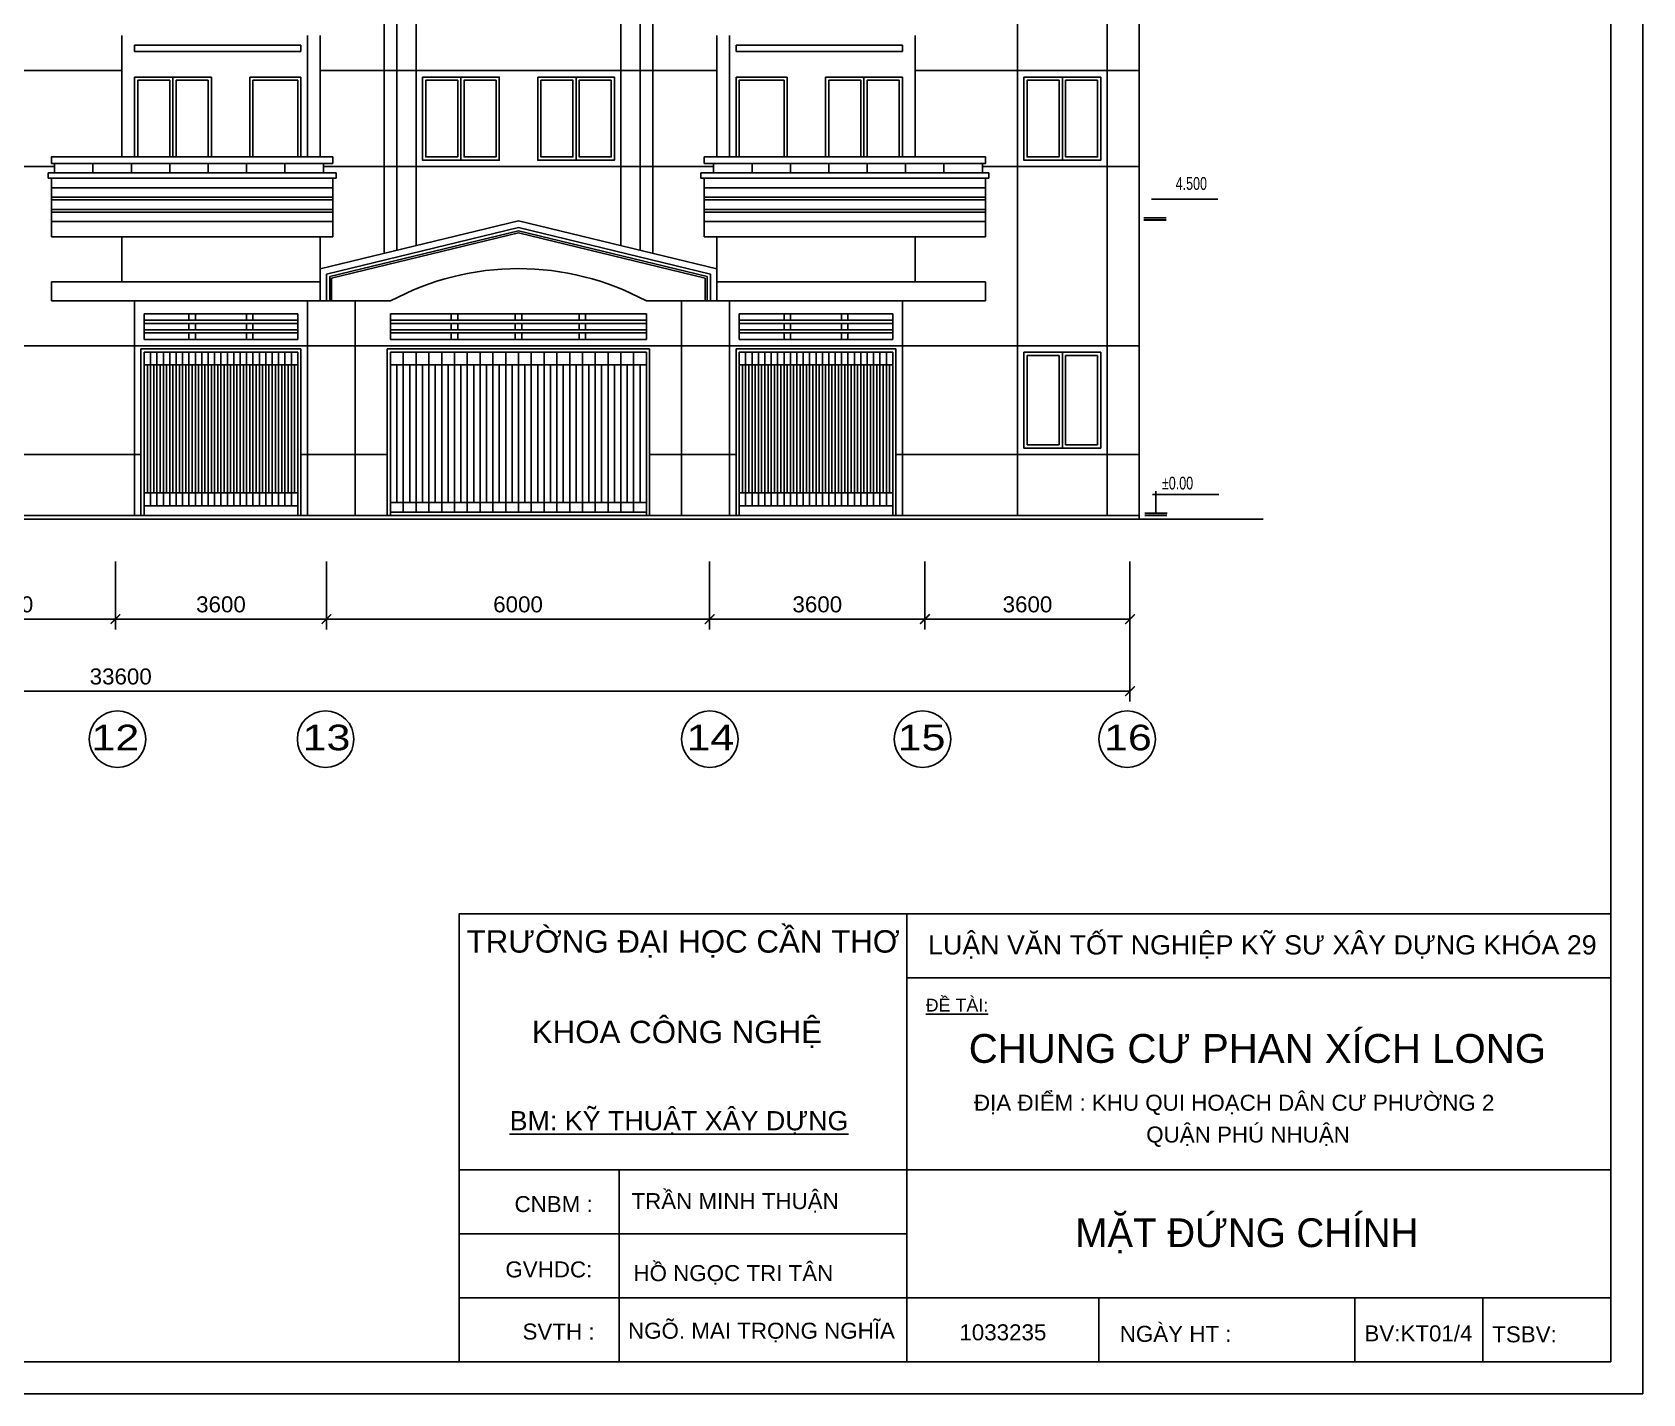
# Model space of a CAD drawing. Header units: millimetres. Extents: x 67970 to 141970, y -58804 to -6404.
# Drawn here: x 116798 to 141970, y -58804 to -37526 of the extents above; entities that cross this region are included whole.
import ezdxf
from ezdxf.enums import TextEntityAlignment as Align

# ---------------------------------------------------------------- set-up
doc = ezdxf.new("R2010")
doc.units = ezdxf.units.MM
doc.header["$LTSCALE"] = 200
doc.header["$MEASUREMENT"] = 0
doc.header["$PDMODE"] = 3
doc.layers.get('0').update_dxf_attribs({"linetype": 'CONTINUOUS'})
doc.layers.get('DEFPOINTS').update_dxf_attribs({"linetype": 'CONTINUOUS'})
for name, color, linetype in [('111', 7, 'CONTINUOUS'), ('BAO', 3, 'CONTINUOUS'), ('DIM', 4, 'CONTINUOUS'), ('DIM1', 6, 'CONTINUOUS'), ('MDUNG', 3, 'CONTINUOUS'), ('TEXT', 7, 'CONTINUOUS')]:
    doc.layers.add(name, color=color, linetype=linetype)
doc.styles.add('DIM', font='VHELVEN.TTF')
doc.styles.add('VNI-HELVE', font='VHELVEN.TTF')
doc.styles.add('VNI-TIMES', font='VTIMESN.TTF')
doc.styles.add('VNS', font='VHELVEN.TTF')
doc.dimstyles.new('DIM100', dxfattribs={"dimtxt": 250, "dimasz": 150, "dimexe": 160, "dimexo": 0, "dimgap": 100, "dimtad": 1, "dimdec": 0, "dimzin": 0, "dimdsep": 46, "dimtxsty": 'VNI-HELVE', "dimblk": 'ARCHTICK', "dimblk1": 'ARCHTICK', "dimblk2": 'ARCHTICK', "dimsah": 1, "dimcen": 0, "dimclrd": 6, "dimclre": 6, "dimclrt": 6, "dimadec": 0, "dimazin": 0, "dimtfac": 0.5, "dimtdec": 0, "dimtix": 1, "dimtofl": 0, "dimtmove": 0, "dimatfit": 3, "dimldrblk": 'ARCHTICK', "dimfxl": 0, "dimtolj": 2, "dimtzin": 0, "dimarcsym": 0})

# ---------------------------------------------------------------- blocks, each defined once
blk = doc.blocks.new('_ArchTick')
at = {"layer": '111', "color": 0, "const_width": 0.15}
blk.add_lwpolyline([(-0.5, -0.5), (0.5, 0.5)], dxfattribs=at)
blk = doc.blocks.new('*D27')
at = {"color": 6, "linetype": 'ByBlock'}
for p, q in [((108261, -42702), (108261, -43762)), ((111605, -42702), (111605, -43762)), ((108261, -43602), (111605, -43602))]:
    blk.add_line(p, q, dxfattribs=at)
at = {"layer": 'DEFPOINTS', "color": 0, "linetype": 'ByBlock'}
for p in [(108261, -42702), (111605, -42702), (111605, -43602)]:
    blk.add_point(p, dxfattribs=at)
at = {"color": 6, "linetype": 'ByBlock', "xscale": 150, "yscale": 150, "zscale": 150, "rotation": 180}
blk.add_blockref('_ArchTick', (108261, -43602), dxfattribs=at)
at = {"color": 6, "linetype": 'ByBlock', "xscale": 150, "yscale": 150, "zscale": 150}
blk.add_blockref('_ArchTick', (111605, -43602), dxfattribs=at)
at = {"color": 6, "linetype": 'ByBlock', "insert": (109933, -43373), "char_height": 250, "attachment_point": 5, "style": 'VNI-HELVE'}
blk.add_mtext('\\A2;3600', dxfattribs=at)
blk = doc.blocks.new('*D28')
at = {"color": 6, "linetype": 'ByBlock'}
for p, q in [((111605, -42702), (111605, -43762)), ((114904, -42702), (114904, -43762)), ((111605, -43602), (114904, -43602))]:
    blk.add_line(p, q, dxfattribs=at)
at = {"layer": 'DEFPOINTS', "color": 0, "linetype": 'ByBlock'}
for p in [(111605, -42702), (114904, -42702), (114904, -43602)]:
    blk.add_point(p, dxfattribs=at)
at = {"color": 6, "linetype": 'ByBlock', "xscale": 150, "yscale": 150, "zscale": 150, "rotation": 180}
blk.add_blockref('_ArchTick', (111605, -43602), dxfattribs=at)
at = {"color": 6, "linetype": 'ByBlock', "xscale": 150, "yscale": 150, "zscale": 150}
blk.add_blockref('_ArchTick', (114904, -43602), dxfattribs=at)
at = {"color": 6, "linetype": 'ByBlock', "insert": (113255, -43373), "char_height": 250, "attachment_point": 5, "style": 'VNI-HELVE'}
blk.add_mtext('\\A2;3600', dxfattribs=at)
blk = doc.blocks.new('*D29')
at = {"color": 6, "linetype": 'ByBlock'}
for p, q in [((114904, -42702), (114904, -43762)), ((120892, -42702), (120892, -43762)), ((114904, -43602), (120892, -43602))]:
    blk.add_line(p, q, dxfattribs=at)
at = {"layer": 'DEFPOINTS', "color": 0, "linetype": 'ByBlock'}
for p in [(114904, -42702), (120892, -42702), (120892, -43602)]:
    blk.add_point(p, dxfattribs=at)
at = {"color": 6, "linetype": 'ByBlock', "xscale": 150, "yscale": 150, "zscale": 150, "rotation": 180}
blk.add_blockref('_ArchTick', (114904, -43602), dxfattribs=at)
at = {"color": 6, "linetype": 'ByBlock', "xscale": 150, "yscale": 150, "zscale": 150}
blk.add_blockref('_ArchTick', (120892, -43602), dxfattribs=at)
at = {"color": 6, "linetype": 'ByBlock', "insert": (117898, -43373), "char_height": 250, "attachment_point": 5, "style": 'VNI-HELVE'}
blk.add_mtext('\\A2;6000', dxfattribs=at)
blk = doc.blocks.new('*D30')
at = {"color": 6, "linetype": 'ByBlock'}
for p, q in [((120892, -42702), (120892, -43762)), ((124257, -42702), (124257, -43762)), ((120892, -43602), (124257, -43602))]:
    blk.add_line(p, q, dxfattribs=at)
at = {"layer": 'DEFPOINTS', "color": 0, "linetype": 'ByBlock'}
for p in [(120892, -42702), (124257, -42702), (124257, -43602)]:
    blk.add_point(p, dxfattribs=at)
at = {"color": 6, "linetype": 'ByBlock', "xscale": 150, "yscale": 150, "zscale": 150, "rotation": 180}
blk.add_blockref('_ArchTick', (120892, -43602), dxfattribs=at)
at = {"color": 6, "linetype": 'ByBlock', "xscale": 150, "yscale": 150, "zscale": 150}
blk.add_blockref('_ArchTick', (124257, -43602), dxfattribs=at)
at = {"color": 6, "linetype": 'ByBlock', "insert": (122575, -43373), "char_height": 250, "attachment_point": 5, "style": 'VNI-HELVE'}
blk.add_mtext('\\A2;3600', dxfattribs=at)
blk = doc.blocks.new('*D31')
at = {"color": 6, "linetype": 'ByBlock'}
for p, q in [((124257, -42702), (124257, -43762)), ((127462, -42702), (127462, -43762)), ((124257, -43602), (127462, -43602))]:
    blk.add_line(p, q, dxfattribs=at)
at = {"layer": 'DEFPOINTS', "color": 0, "linetype": 'ByBlock'}
for p in [(124257, -42702), (127462, -42702), (127462, -43602)]:
    blk.add_point(p, dxfattribs=at)
at = {"color": 6, "linetype": 'ByBlock', "xscale": 150, "yscale": 150, "zscale": 150, "rotation": 180}
blk.add_blockref('_ArchTick', (124257, -43602), dxfattribs=at)
at = {"color": 6, "linetype": 'ByBlock', "xscale": 150, "yscale": 150, "zscale": 150}
blk.add_blockref('_ArchTick', (127462, -43602), dxfattribs=at)
at = {"color": 6, "linetype": 'ByBlock', "insert": (125860, -43373), "char_height": 250, "attachment_point": 5, "style": 'VNI-HELVE'}
blk.add_mtext('\\A2;3600', dxfattribs=at)
blk = doc.blocks.new('*D32')
at = {"color": 6, "linetype": 'ByBlock'}
for p, q in [((95914, -42702), (95914, -44889)), ((127462, -42702), (127462, -44889)), ((127462, -44729), (95914, -44729))]:
    blk.add_line(p, q, dxfattribs=at)
at = {"layer": 'DEFPOINTS', "color": 0, "linetype": 'ByBlock'}
for p in [(95914, -42702), (127462, -42702), (95914, -44729)]:
    blk.add_point(p, dxfattribs=at)
at = {"color": 6, "linetype": 'ByBlock', "xscale": 150, "yscale": 150, "zscale": 150, "rotation": 180}
blk.add_blockref('_ArchTick', (95914, -44729), dxfattribs=at)
at = {"color": 6, "linetype": 'ByBlock', "xscale": 150, "yscale": 150, "zscale": 150}
blk.add_blockref('_ArchTick', (127462, -44729), dxfattribs=at)
at = {"color": 6, "linetype": 'ByBlock', "insert": (111688, -44500), "char_height": 250, "attachment_point": 5, "style": 'VNI-HELVE'}
blk.add_mtext('\\A2;33600', dxfattribs=at)

msp = doc.modelspace()

# ---------------------------------------------------------------- linework, layer by layer
at = {"layer": 'BAO', "color": 3, "linetype": 'Continuous'}
for p, q in [((132197.7, -42426.2), (132197.7, -44126.2)), ((133597.7, -44126.2), (133597.7, -42426.2))]:
    msp.add_line(p, q, dxfattribs=at)
at = {"layer": 'BAO'}
for p, q in [((130469.7, -58304.3), (130469.7, -51304.3)), ((130469.7, -52304.3), (141469.7, -52304.3)), ((123469.7, -55304.3), (141469.7, -55304.3)), ((125969.7, -58304.3), (125969.7, -55304.3)), ((123469.7, -56304.3), (130469.7, -56304.3)), ((123469.7, -57304.3), (141469.7, -57304.3)), ((133469.7, -58304.3), (133469.7, -57304.3)), ((137469.7, -58304.3), (137469.7, -57304.3)), ((139469.7, -58304.3), (139469.7, -57304.3))]:
    msp.add_line(p, q, dxfattribs=at)
at = {"layer": 'BAO', "color": 3, "linetype": 'Continuous'}
msp.add_lwpolyline([(132197.7, -38126.2), (133597.7, -38126.2), (133597.7, -39626.2), (132197.7, -39626.2)], close=True, dxfattribs=at)
at = {"layer": 'BAO'}
msp.add_lwpolyline([(141469.7, -58304.3), (123469.7, -58304.3), (123469.7, -51304.3), (141469.7, -51304.3)], close=True, dxfattribs=at)
at = {"layer": 'BAO', "color": 3, "linetype": 'Continuous'}
for centre in [(118130.4, -48573.6), (121383.6, -48573.6), (127388.2, -48573.6), (130713.2, -48573.6), (133912.5, -48573.6)]:
    msp.add_circle(centre, 441.8, dxfattribs=at)
at = {"layer": 'DIM', "color": 4}
for p, q in [((120997.7, -37726.2), (118397.7, -37726.2)), ((118397.7, -37726.2), (118397.7, -37826.2)), ((120997.7, -37726.2), (118397.7, -37726.2)), ((118397.7, -37726.2), (118397.7, -37826.2)), ((120997.7, -37826.2), (120997.7, -37726.2)), ((120997.7, -37826.2), (120997.7, -37726.2)), ((127797.7, -37826.2), (127797.7, -37726.2)), ((127797.7, -37726.2), (130397.7, -37726.2)), ((127797.7, -37826.2), (127797.7, -37726.2)), ((127797.7, -37726.2), (130397.7, -37726.2)), ((130397.7, -37726.2), (130397.7, -37826.2)), ((130397.7, -37726.2), (130397.7, -37826.2)), ((118397.7, -37826.2), (120997.7, -37826.2)), ((118397.7, -37826.2), (120997.7, -37826.2)), ((130397.7, -37826.2), (127797.7, -37826.2)), ((130397.7, -37826.2), (127797.7, -37826.2)), ((118397.7, -39476.2), (118397.7, -38226.2)), ((118397.7, -38226.2), (118997.7, -38226.2)), ((118397.7, -39476.2), (118397.7, -38226.2)), ((118397.7, -38226.2), (118997.7, -38226.2)), ((118997.7, -38226.2), (118997.7, -39326.2)), ((119597.7, -38226.2), (118997.7, -38226.2)), ((118997.7, -38226.2), (118997.7, -39476.2)), ((119597.7, -38226.2), (118997.7, -38226.2)), ((118997.7, -38226.2), (118997.7, -39476.2)), ((118997.7, -38226.2), (118997.7, -39326.2)), ((119597.7, -39476.2), (119597.7, -38226.2)), ((119597.7, -39476.2), (119597.7, -38226.2)), ((120997.7, -38226.2), (120197.7, -38226.2)), ((120197.7, -38226.2), (120197.7, -39476.2)), ((120997.7, -38226.2), (120197.7, -38226.2)), ((120197.7, -38226.2), (120197.7, -39476.2)), ((120997.7, -39476.2), (120997.7, -38226.2)), ((120997.7, -39476.2), (120997.7, -38226.2)), ((127797.7, -39476.2), (127797.7, -38226.2)), ((127797.7, -38226.2), (128597.7, -38226.2)), ((127797.7, -39476.2), (127797.7, -38226.2)), ((127797.7, -38226.2), (128597.7, -38226.2)), ((128597.7, -38226.2), (128597.7, -39476.2)), ((128597.7, -38226.2), (128597.7, -39476.2)), ((129197.7, -39476.2), (129197.7, -38226.2)), ((129197.7, -38226.2), (129797.7, -38226.2)), ((129197.7, -39476.2), (129197.7, -38226.2)), ((129197.7, -38226.2), (129797.7, -38226.2)), ((129797.7, -38226.2), (129797.7, -39476.2)), ((129797.7, -38226.2), (129797.7, -39476.2)), ((130397.7, -38226.2), (129797.7, -38226.2)), ((129797.7, -38226.2), (129797.7, -39326.2)), ((130397.7, -38226.2), (129797.7, -38226.2)), ((129797.7, -38226.2), (129797.7, -39326.2)), ((130397.7, -39476.2), (130397.7, -38226.2)), ((130397.7, -39476.2), (130397.7, -38226.2)), ((118447.7, -39476.2), (118447.7, -38276.2)), ((118447.7, -38276.2), (118947.7, -38276.2)), ((118447.7, -39476.2), (118447.7, -38276.2)), ((118447.7, -38276.2), (118947.7, -38276.2)), ((118947.7, -38276.2), (118947.7, -39476.2)), ((118947.7, -38276.2), (118947.7, -39476.2)), ((119547.7, -38276.2), (119047.7, -38276.2)), ((119047.7, -38276.2), (119047.7, -39476.2)), ((119547.7, -38276.2), (119047.7, -38276.2)), ((119047.7, -38276.2), (119047.7, -39476.2)), ((119547.7, -39476.2), (119547.7, -38276.2)), ((119547.7, -39476.2), (119547.7, -38276.2)), ((120947.7, -38276.2), (120247.7, -38276.2)), ((120247.7, -38276.2), (120247.7, -39476.2)), ((120947.7, -38276.2), (120247.7, -38276.2)), ((120247.7, -38276.2), (120247.7, -39476.2)), ((120947.7, -39476.2), (120947.7, -38276.2)), ((120947.7, -39476.2), (120947.7, -38276.2)), ((127847.7, -39476.2), (127847.7, -38276.2)), ((127847.7, -38276.2), (128547.7, -38276.2)), ((127847.7, -39476.2), (127847.7, -38276.2)), ((127847.7, -38276.2), (128547.7, -38276.2)), ((128547.7, -38276.2), (128547.7, -39476.2)), ((128547.7, -38276.2), (128547.7, -39476.2)), ((129247.7, -39476.2), (129247.7, -38276.2)), ((129247.7, -38276.2), (129747.7, -38276.2)), ((129247.7, -39476.2), (129247.7, -38276.2)), ((129247.7, -38276.2), (129747.7, -38276.2)), ((129747.7, -38276.2), (129747.7, -39476.2)), ((129747.7, -38276.2), (129747.7, -39476.2)), ((130347.7, -38276.2), (129847.7, -38276.2)), ((129847.7, -38276.2), (129847.7, -39476.2)), ((130347.7, -38276.2), (129847.7, -38276.2)), ((129847.7, -38276.2), (129847.7, -39476.2)), ((130347.7, -39476.2), (130347.7, -38276.2)), ((130347.7, -39476.2), (130347.7, -38276.2)), ((121497.7, -39576.2), (121497.7, -39476.2)), ((127297.7, -39576.2), (127297.7, -39476.2)), ((117047.7, -39726.2), (121547.7, -39726.2)), ((117047.7, -39726.2), (117047.7, -39806.2)), ((117147.7, -39578.2), (117147.7, -39726.2)), ((117747.7, -39578.2), (117747.7, -39726.2)), ((118347.7, -39578.2), (118347.7, -39726.2)), ((118947.7, -39578.2), (118947.7, -39726.2)), ((119547.7, -39578.2), (119547.7, -39726.2)), ((120147.7, -39578.2), (120147.7, -39726.2)), ((120747.7, -39578.2), (120747.7, -39726.2)), ((121347.7, -39578.2), (121347.7, -39726.2)), ((121547.7, -39806.2), (121547.7, -39726.2)), ((131747.7, -39726.2), (127247.7, -39726.2)), ((127247.7, -39806.2), (127247.7, -39726.2)), ((127447.7, -39578.2), (127447.7, -39726.2)), ((128047.7, -39578.2), (128047.7, -39726.2)), ((128647.7, -39578.2), (128647.7, -39726.2)), ((129247.7, -39578.2), (129247.7, -39726.2)), ((129847.7, -39578.2), (129847.7, -39726.2)), ((130447.7, -39578.2), (130447.7, -39726.2)), ((131047.7, -39578.2), (131047.7, -39726.2)), ((131647.7, -39578.2), (131647.7, -39726.2)), ((131747.7, -39726.2), (131747.7, -39806.2)), ((117047.7, -39806.2), (121547.7, -39806.2)), ((117097.7, -40726.2), (117097.7, -39806.2)), ((117097.7, -39956.2), (121497.7, -39956.2)), ((121497.7, -40726.2), (121497.7, -39806.2)), ((131747.7, -39806.2), (127247.7, -39806.2)), ((127297.7, -40726.2), (127297.7, -39806.2)), ((131697.7, -39956.2), (127297.7, -39956.2)), ((131697.7, -40726.2), (131697.7, -39806.2)), ((117097.7, -40106.2), (121497.7, -40106.2)), ((117097.7, -40146.2), (121497.7, -40146.2)), ((131697.7, -40106.2), (127297.7, -40106.2)), ((131697.7, -40146.2), (127297.7, -40146.2)), ((117097.7, -40296.2), (121497.7, -40296.2)), ((117097.7, -40336.2), (121497.7, -40336.2)), ((117097.7, -40486.2), (121497.7, -40486.2)), ((131697.7, -40296.2), (127297.7, -40296.2)), ((131697.7, -40336.2), (127297.7, -40336.2)), ((131697.7, -40486.2), (127297.7, -40486.2)), ((121497.7, -40726.2), (117097.7, -40726.2)), ((121397.7, -41304.9), (124397.7, -40579.1)), ((121447.7, -41344.2), (124397.7, -40630.5)), ((121477.7, -41367.8), (124397.7, -40661.4)), ((124397.7, -40579.1), (127397.7, -41304.9)), ((124397.7, -40630.5), (127347.7, -41344.2)), ((124397.7, -40661.4), (127317.7, -41367.8)), ((127297.7, -40726.2), (131697.7, -40726.2)), ((121397.7, -41726.2), (121397.7, -41304.9)), ((121447.7, -41726.2), (121447.7, -41344.2)), ((121477.7, -41726.2), (121477.7, -41367.8)), ((127317.7, -41367.8), (127317.7, -41726.2)), ((127347.7, -41344.2), (127347.7, -41726.2)), ((127397.7, -41304.9), (127397.7, -41726.2)), ((120947.7, -41926.2), (118547.7, -41926.2)), ((118547.7, -41926.2), (118547.7, -42326.2)), ((118547.7, -41926.2), (118547.7, -42026.2)), ((120947.7, -41926.2), (118547.7, -41926.2)), ((118547.7, -42026.2), (118547.7, -42076.2)), ((120947.7, -42026.2), (118547.7, -42026.2)), ((118547.7, -42026.2), (120947.7, -42026.2)), ((119247.7, -41926.2), (119247.7, -42026.2)), ((119347.7, -41926.2), (119247.7, -41926.2)), ((119247.7, -42026.2), (119347.7, -42026.2)), ((119347.7, -42026.2), (119347.7, -41926.2)), ((120147.7, -41926.2), (120147.7, -42026.2)), ((120247.7, -41926.2), (120147.7, -41926.2)), ((120147.7, -42026.2), (120247.7, -42026.2)), ((120247.7, -42026.2), (120247.7, -41926.2)), ((120947.7, -42326.2), (120947.7, -41926.2)), ((120947.7, -42026.2), (120947.7, -41926.2)), ((120947.7, -42076.2), (120947.7, -42026.2)), ((126397.7, -41926.2), (122397.7, -41926.2)), ((122397.7, -41926.2), (122397.7, -42026.2)), ((126397.7, -41926.2), (122397.7, -41926.2)), ((122397.7, -41926.2), (122397.7, -42326.2)), ((122397.7, -42026.2), (126397.7, -42026.2)), ((122397.7, -42026.2), (122397.7, -42076.2)), ((126397.7, -42026.2), (122397.7, -42026.2)), ((123447.7, -41926.2), (123347.7, -41926.2)), ((123347.7, -41926.2), (123347.7, -42026.2)), ((123347.7, -42026.2), (123447.7, -42026.2)), ((123447.7, -42026.2), (123447.7, -41926.2)), ((124447.7, -41926.2), (124347.7, -41926.2)), ((124347.7, -41926.2), (124347.7, -42026.2)), ((124347.7, -42026.2), (124447.7, -42026.2)), ((124447.7, -42026.2), (124447.7, -41926.2)), ((125347.7, -42026.2), (125347.7, -41926.2)), ((125347.7, -41926.2), (125447.7, -41926.2)), ((125447.7, -42026.2), (125347.7, -42026.2)), ((125447.7, -41926.2), (125447.7, -42026.2)), ((126397.7, -42026.2), (126397.7, -41926.2)), ((126397.7, -42326.2), (126397.7, -41926.2)), ((126397.7, -42076.2), (126397.7, -42026.2)), ((127847.7, -42326.2), (127847.7, -41926.2)), ((127847.7, -41926.2), (130247.7, -41926.2)), ((127847.7, -42026.2), (127847.7, -41926.2)), ((127847.7, -41926.2), (130247.7, -41926.2)), ((130247.7, -42026.2), (127847.7, -42026.2)), ((127847.7, -42076.2), (127847.7, -42026.2)), ((127847.7, -42026.2), (130247.7, -42026.2)), ((128547.7, -42026.2), (128547.7, -41926.2)), ((128547.7, -41926.2), (128647.7, -41926.2)), ((128647.7, -42026.2), (128547.7, -42026.2)), ((128647.7, -41926.2), (128647.7, -42026.2)), ((129447.7, -42026.2), (129447.7, -41926.2)), ((129447.7, -41926.2), (129547.7, -41926.2)), ((129547.7, -42026.2), (129447.7, -42026.2)), ((129547.7, -41926.2), (129547.7, -42026.2)), ((130247.7, -41926.2), (130247.7, -42326.2)), ((130247.7, -41926.2), (130247.7, -42026.2)), ((130247.7, -42026.2), (130247.7, -42076.2)), ((118547.7, -42076.2), (120947.7, -42076.2)), ((118547.7, -42076.2), (118547.7, -42176.2)), ((120947.7, -42076.2), (118547.7, -42076.2)), ((118547.7, -42176.2), (118547.7, -42226.2)), ((120947.7, -42176.2), (118547.7, -42176.2)), ((118547.7, -42176.2), (120947.7, -42176.2)), ((118547.7, -42226.2), (120947.7, -42226.2)), ((118547.7, -42226.2), (118547.7, -42326.2)), ((120947.7, -42226.2), (118547.7, -42226.2)), ((119247.7, -42076.2), (119247.7, -42176.2)), ((119347.7, -42076.2), (119247.7, -42076.2)), ((119247.7, -42176.2), (119347.7, -42176.2)), ((119247.7, -42226.2), (119247.7, -42326.2)), ((119347.7, -42226.2), (119247.7, -42226.2)), ((119347.7, -42176.2), (119347.7, -42076.2)), ((119347.7, -42326.2), (119347.7, -42226.2)), ((120147.7, -42076.2), (120147.7, -42176.2)), ((120247.7, -42076.2), (120147.7, -42076.2)), ((120147.7, -42176.2), (120247.7, -42176.2)), ((120147.7, -42226.2), (120147.7, -42326.2)), ((120247.7, -42226.2), (120147.7, -42226.2)), ((120247.7, -42176.2), (120247.7, -42076.2)), ((120247.7, -42326.2), (120247.7, -42226.2)), ((120947.7, -42176.2), (120947.7, -42076.2)), ((120947.7, -42226.2), (120947.7, -42176.2)), ((120947.7, -42326.2), (120947.7, -42226.2)), ((122397.7, -42076.2), (122397.7, -42176.2)), ((126397.7, -42076.2), (122397.7, -42076.2)), ((122397.7, -42076.2), (126397.7, -42076.2)), ((122397.7, -42176.2), (126397.7, -42176.2)), ((122397.7, -42176.2), (122397.7, -42226.2)), ((126397.7, -42176.2), (122397.7, -42176.2)), ((122397.7, -42226.2), (122397.7, -42326.2)), ((126397.7, -42226.2), (122397.7, -42226.2)), ((122397.7, -42226.2), (126397.7, -42226.2)), ((123447.7, -42076.2), (123347.7, -42076.2)), ((123347.7, -42076.2), (123347.7, -42176.2)), ((123347.7, -42176.2), (123447.7, -42176.2)), ((123447.7, -42226.2), (123347.7, -42226.2)), ((123347.7, -42226.2), (123347.7, -42326.2)), ((123447.7, -42176.2), (123447.7, -42076.2)), ((123447.7, -42326.2), (123447.7, -42226.2)), ((124447.7, -42076.2), (124347.7, -42076.2)), ((124347.7, -42076.2), (124347.7, -42176.2)), ((124347.7, -42176.2), (124447.7, -42176.2)), ((124447.7, -42226.2), (124347.7, -42226.2)), ((124347.7, -42226.2), (124347.7, -42326.2)), ((124447.7, -42176.2), (124447.7, -42076.2)), ((124447.7, -42326.2), (124447.7, -42226.2)), ((125347.7, -42176.2), (125347.7, -42076.2)), ((125347.7, -42076.2), (125447.7, -42076.2)), ((125447.7, -42176.2), (125347.7, -42176.2)), ((125347.7, -42326.2), (125347.7, -42226.2)), ((125347.7, -42226.2), (125447.7, -42226.2)), ((125447.7, -42076.2), (125447.7, -42176.2)), ((125447.7, -42226.2), (125447.7, -42326.2)), ((126397.7, -42176.2), (126397.7, -42076.2)), ((126397.7, -42226.2), (126397.7, -42176.2)), ((126397.7, -42326.2), (126397.7, -42226.2)), ((127847.7, -42176.2), (127847.7, -42076.2)), ((127847.7, -42076.2), (130247.7, -42076.2)), ((130247.7, -42076.2), (127847.7, -42076.2)), ((130247.7, -42176.2), (127847.7, -42176.2)), ((127847.7, -42226.2), (127847.7, -42176.2)), ((127847.7, -42176.2), (130247.7, -42176.2)), ((127847.7, -42326.2), (127847.7, -42226.2)), ((127847.7, -42226.2), (130247.7, -42226.2)), ((130247.7, -42226.2), (127847.7, -42226.2)), ((128547.7, -42176.2), (128547.7, -42076.2)), ((128547.7, -42076.2), (128647.7, -42076.2)), ((128647.7, -42176.2), (128547.7, -42176.2)), ((128547.7, -42326.2), (128547.7, -42226.2)), ((128547.7, -42226.2), (128647.7, -42226.2)), ((128647.7, -42076.2), (128647.7, -42176.2)), ((128647.7, -42226.2), (128647.7, -42326.2)), ((129447.7, -42176.2), (129447.7, -42076.2)), ((129447.7, -42076.2), (129547.7, -42076.2)), ((129547.7, -42176.2), (129447.7, -42176.2)), ((129447.7, -42326.2), (129447.7, -42226.2)), ((129447.7, -42226.2), (129547.7, -42226.2)), ((129547.7, -42076.2), (129547.7, -42176.2)), ((129547.7, -42226.2), (129547.7, -42326.2)), ((130247.7, -42076.2), (130247.7, -42176.2)), ((130247.7, -42176.2), (130247.7, -42226.2)), ((130247.7, -42226.2), (130247.7, -42326.2)), ((118497.7, -45076.2), (118497.7, -42476.2)), ((118497.7, -42476.2), (120997.7, -42476.2)), ((118547.7, -42326.2), (120947.7, -42326.2)), ((118547.7, -42326.2), (120947.7, -42326.2)), ((118547.7, -44926.2), (118547.7, -42526.2)), ((118547.7, -42526.2), (120947.7, -42526.2)), ((118547.7, -45076.2), (118547.7, -42526.2)), ((118547.7, -42526.2), (120947.7, -42526.2)), ((118647.7, -42526.2), (118647.7, -44926.2)), ((118747.7, -42526.2), (118747.7, -44926.2)), ((118847.7, -42526.2), (118847.7, -44926.2)), ((118947.7, -42526.2), (118947.7, -44926.2)), ((119047.7, -42526.2), (119047.7, -44926.2)), ((119147.7, -42526.2), (119147.7, -44926.2)), ((119247.7, -42326.2), (119347.7, -42326.2)), ((119247.7, -42526.2), (119247.7, -44926.2)), ((119347.7, -42526.2), (119347.7, -44926.2)), ((119447.7, -42526.2), (119447.7, -44926.2)), ((119547.7, -42526.2), (119547.7, -44926.2)), ((119647.7, -42526.2), (119647.7, -44926.2)), ((119747.7, -42526.2), (119747.7, -44926.2)), ((119847.7, -42526.2), (119847.7, -44926.2)), ((119947.7, -42526.2), (119947.7, -44926.2)), ((120047.7, -42526.2), (120047.7, -44926.2)), ((120147.7, -42326.2), (120247.7, -42326.2)), ((120147.7, -42526.2), (120147.7, -44926.2)), ((120247.7, -42526.2), (120247.7, -44926.2)), ((120347.7, -42526.2), (120347.7, -44926.2)), ((120447.7, -42526.2), (120447.7, -44926.2)), ((120547.7, -42526.2), (120547.7, -44926.2)), ((120647.7, -42526.2), (120647.7, -44926.2)), ((120747.7, -42526.2), (120747.7, -44926.2)), ((120847.7, -42526.2), (120847.7, -44926.2)), ((120947.7, -42526.2), (120947.7, -44926.2)), ((120947.7, -42526.2), (120947.7, -44926.2)), ((120947.7, -42526.2), (120947.7, -45076.2)), ((120997.7, -42476.2), (120997.7, -45076.2)), ((122347.7, -45076.2), (122347.7, -42476.2)), ((122347.7, -42476.2), (126447.7, -42476.2)), ((122397.7, -42326.2), (126397.7, -42326.2)), ((122397.7, -42326.2), (126397.7, -42326.2)), ((122397.7, -45026.2), (122397.7, -42526.2)), ((122397.7, -42526.2), (126397.7, -42526.2)), ((122397.7, -45026.2), (122397.7, -42526.2)), ((122397.7, -42526.2), (126397.7, -42526.2)), ((122597.7, -45026.2), (122597.7, -42526.2)), ((122797.7, -45026.2), (122797.7, -42526.2)), ((122997.7, -45026.2), (122997.7, -42526.2)), ((123197.7, -45026.2), (123197.7, -42526.2)), ((123347.7, -42326.2), (123447.7, -42326.2)), ((123397.7, -45026.2), (123397.7, -42526.2)), ((123597.7, -45026.2), (123597.7, -42526.2)), ((123797.7, -45026.2), (123797.7, -42526.2)), ((123997.7, -45026.2), (123997.7, -42526.2)), ((124197.7, -45026.2), (124197.7, -42526.2)), ((124347.7, -42326.2), (124447.7, -42326.2)), ((124397.7, -45026.2), (124397.7, -42526.2)), ((124597.7, -45026.2), (124597.7, -42526.2)), ((124797.7, -45026.2), (124797.7, -42526.2)), ((124997.7, -45026.2), (124997.7, -42526.2)), ((125197.7, -45026.2), (125197.7, -42526.2)), ((125447.7, -42326.2), (125347.7, -42326.2)), ((125397.7, -45026.2), (125397.7, -42526.2)), ((125597.7, -45026.2), (125597.7, -42526.2)), ((125797.7, -45026.2), (125797.7, -42526.2)), ((125997.7, -45026.2), (125997.7, -42526.2)), ((126197.7, -45026.2), (126197.7, -42526.2)), ((126397.7, -45026.2), (126397.7, -42526.2)), ((126397.7, -42526.2), (126397.7, -45056.2)), ((126397.7, -42526.2), (126397.7, -45026.2)), ((126447.7, -42476.2), (126447.7, -45076.2)), ((130297.7, -42476.2), (127797.7, -42476.2)), ((127797.7, -42476.2), (127797.7, -45076.2)), ((130247.7, -42326.2), (127847.7, -42326.2)), ((130247.7, -42326.2), (127847.7, -42326.2)), ((127847.7, -42526.2), (127847.7, -44926.2)), ((130247.7, -42526.2), (127847.7, -42526.2)), ((127847.7, -42526.2), (127847.7, -44926.2)), ((130247.7, -42526.2), (127847.7, -42526.2)), ((127847.7, -42526.2), (127847.7, -45076.2)), ((127947.7, -42526.2), (127947.7, -44926.2)), ((128047.7, -42526.2), (128047.7, -44926.2)), ((128147.7, -42526.2), (128147.7, -44926.2)), ((128247.7, -42526.2), (128247.7, -44926.2)), ((128347.7, -42526.2), (128347.7, -44926.2)), ((128447.7, -42526.2), (128447.7, -44926.2)), ((128647.7, -42326.2), (128547.7, -42326.2)), ((128547.7, -42526.2), (128547.7, -44926.2)), ((128647.7, -42526.2), (128647.7, -44926.2)), ((128747.7, -42526.2), (128747.7, -44926.2)), ((128847.7, -42526.2), (128847.7, -44926.2)), ((128947.7, -42526.2), (128947.7, -44926.2)), ((129047.7, -42526.2), (129047.7, -44926.2)), ((129147.7, -42526.2), (129147.7, -44926.2)), ((129247.7, -42526.2), (129247.7, -44926.2)), ((129347.7, -42526.2), (129347.7, -44926.2)), ((129547.7, -42326.2), (129447.7, -42326.2)), ((129447.7, -42526.2), (129447.7, -44926.2)), ((129547.7, -42526.2), (129547.7, -44926.2)), ((129647.7, -42526.2), (129647.7, -44926.2)), ((129747.7, -42526.2), (129747.7, -44926.2)), ((129847.7, -42526.2), (129847.7, -44926.2)), ((129947.7, -42526.2), (129947.7, -44926.2)), ((130047.7, -42526.2), (130047.7, -44926.2)), ((130147.7, -42526.2), (130147.7, -44926.2)), ((130247.7, -44926.2), (130247.7, -42526.2)), ((130247.7, -45076.2), (130247.7, -42526.2)), ((130297.7, -45076.2), (130297.7, -42476.2)), ((118547.7, -42726.2), (120947.7, -42726.2)), ((118597.7, -44726.2), (118597.7, -42726.2)), ((118697.7, -44726.2), (118697.7, -42726.2)), ((118797.7, -44726.2), (118797.7, -42726.2)), ((118897.7, -44726.2), (118897.7, -42726.2)), ((118997.7, -44726.2), (118997.7, -42726.2)), ((119097.7, -44726.2), (119097.7, -42726.2)), ((119197.7, -44726.2), (119197.7, -42726.2)), ((119297.7, -44726.2), (119297.7, -42726.2)), ((119397.7, -44726.2), (119397.7, -42726.2)), ((119497.7, -44726.2), (119497.7, -42726.2)), ((119597.7, -44726.2), (119597.7, -42726.2)), ((119697.7, -44726.2), (119697.7, -42726.2)), ((119797.7, -44726.2), (119797.7, -42726.2)), ((119897.7, -44726.2), (119897.7, -42726.2)), ((119997.7, -44726.2), (119997.7, -42726.2)), ((120097.7, -44726.2), (120097.7, -42726.2)), ((120197.7, -44726.2), (120197.7, -42726.2)), ((120297.7, -44726.2), (120297.7, -42726.2)), ((120397.7, -44726.2), (120397.7, -42726.2)), ((120497.7, -44726.2), (120497.7, -42726.2)), ((120597.7, -44726.2), (120597.7, -42726.2)), ((120697.7, -44726.2), (120697.7, -42726.2)), ((120797.7, -44726.2), (120797.7, -42726.2)), ((120897.7, -44726.2), (120897.7, -42726.2)), ((122397.7, -42726.2), (126397.7, -42726.2)), ((122497.7, -44876.2), (122497.7, -42726.2)), ((122697.7, -44876.2), (122697.7, -42726.2)), ((122897.7, -44876.2), (122897.7, -42726.2)), ((123097.7, -44876.2), (123097.7, -42726.2)), ((123297.7, -44876.2), (123297.7, -42726.2)), ((123497.7, -44876.2), (123497.7, -42726.2)), ((123697.7, -44876.2), (123697.7, -42726.2)), ((123897.7, -44876.2), (123897.7, -42726.2)), ((124097.7, -44876.2), (124097.7, -42726.2)), ((124297.7, -44876.2), (124297.7, -42726.2)), ((124497.7, -44876.2), (124497.7, -42726.2)), ((124697.7, -44876.2), (124697.7, -42726.2)), ((124897.7, -44876.2), (124897.7, -42726.2)), ((125097.7, -44876.2), (125097.7, -42726.2)), ((125297.7, -44876.2), (125297.7, -42726.2)), ((125497.7, -44876.2), (125497.7, -42726.2)), ((125697.7, -44876.2), (125697.7, -42726.2)), ((125897.7, -44876.2), (125897.7, -42726.2)), ((126097.7, -44876.2), (126097.7, -42726.2)), ((126297.7, -44876.2), (126297.7, -42726.2)), ((130247.7, -42726.2), (127847.7, -42726.2)), ((127897.7, -44726.2), (127897.7, -42726.2)), ((127997.7, -44726.2), (127997.7, -42726.2)), ((128097.7, -44726.2), (128097.7, -42726.2)), ((128197.7, -44726.2), (128197.7, -42726.2)), ((128297.7, -44726.2), (128297.7, -42726.2)), ((128397.7, -44726.2), (128397.7, -42726.2)), ((128497.7, -44726.2), (128497.7, -42726.2)), ((128597.7, -44726.2), (128597.7, -42726.2)), ((128697.7, -44726.2), (128697.7, -42726.2)), ((128797.7, -44726.2), (128797.7, -42726.2)), ((128897.7, -44726.2), (128897.7, -42726.2)), ((128997.7, -44726.2), (128997.7, -42726.2)), ((129097.7, -44726.2), (129097.7, -42726.2)), ((129197.7, -44726.2), (129197.7, -42726.2)), ((129297.7, -44726.2), (129297.7, -42726.2)), ((129397.7, -44726.2), (129397.7, -42726.2)), ((129497.7, -44726.2), (129497.7, -42726.2)), ((129597.7, -44726.2), (129597.7, -42726.2)), ((129697.7, -44726.2), (129697.7, -42726.2)), ((129797.7, -44726.2), (129797.7, -42726.2)), ((129897.7, -44726.2), (129897.7, -42726.2)), ((129997.7, -44726.2), (129997.7, -42726.2)), ((130097.7, -44726.2), (130097.7, -42726.2)), ((130197.7, -44726.2), (130197.7, -42726.2)), ((122397.7, -44126.2), (122397.7, -45076.2)), ((126397.7, -44126.2), (126397.7, -45076.2)), ((118547.7, -44726.2), (120947.7, -44726.2)), ((130247.7, -44726.2), (127847.7, -44726.2)), ((120947.7, -44926.2), (118547.7, -44926.2)), ((122397.7, -44876.2), (126397.7, -44876.2)), ((126397.7, -45026.2), (122397.7, -45026.2)), ((122397.7, -45026.2), (126397.7, -45026.2)), ((130247.7, -44926.2), (127847.7, -44926.2))]:
    msp.add_line(p, q, dxfattribs=at)
at = {"layer": 'DIM', "color": 2, "linetype": 'Continuous'}
for p, q in [((124047.7, -38226.2), (122947.7, -38226.2)), ((123497.7, -38226.2), (123497.7, -39526.2)), ((125847.7, -38226.2), (124747.7, -38226.2)), ((125297.7, -38226.2), (125297.7, -39526.2)), ((133447.7, -38226.2), (132347.7, -38226.2)), ((132897.7, -38226.2), (132897.7, -39526.2)), ((123547.7, -38276.2), (123547.7, -39476.2)), ((125347.7, -38276.2), (125347.7, -39476.2)), ((132947.7, -38276.2), (132947.7, -39476.2)), ((132297.7, -42526.2), (133497.7, -42526.2)), ((132297.7, -44026.2), (132297.7, -42526.2)), ((133497.7, -42526.2), (132297.7, -42526.2)), ((132297.7, -42526.2), (132297.7, -44026.2)), ((133447.7, -42526.2), (132347.7, -42526.2)), ((132897.7, -42526.2), (132897.7, -44026.2)), ((133497.7, -42526.2), (133497.7, -44026.2)), ((133497.7, -44026.2), (133497.7, -42526.2)), ((132347.7, -42576.2), (132347.7, -43976.2)), ((132847.7, -42576.2), (132347.7, -42576.2)), ((132847.7, -43976.2), (132847.7, -42576.2)), ((132947.7, -42576.2), (132947.7, -43976.2)), ((132947.7, -43976.2), (132947.7, -42576.2)), ((132947.7, -42576.2), (133447.7, -42576.2)), ((133447.7, -42576.2), (133447.7, -43976.2)), ((133497.7, -44026.2), (132297.7, -44026.2)), ((132297.7, -44026.2), (133497.7, -44026.2)), ((132347.7, -43976.2), (132847.7, -43976.2)), ((133447.7, -43976.2), (132947.7, -43976.2))]:
    msp.add_line(p, q, dxfattribs=at)
for points in [[(122897.7, -38226.2), (124097.7, -38226.2), (124097.7, -39526.2), (122897.7, -39526.2)], [(124697.7, -38226.2), (125897.7, -38226.2), (125897.7, -39526.2), (124697.7, -39526.2)], [(132297.7, -38226.2), (133497.7, -38226.2), (133497.7, -39526.2), (132297.7, -39526.2)], [(122947.7, -38276.2), (122947.7, -39476.2), (123447.7, -39476.2), (123447.7, -38276.2)], [(124047.7, -38276.2), (124047.7, -39476.2), (123547.7, -39476.2), (123547.7, -38276.2)], [(124747.7, -38276.2), (124747.7, -39476.2), (125247.7, -39476.2), (125247.7, -38276.2)], [(125847.7, -38276.2), (125847.7, -39476.2), (125347.7, -39476.2), (125347.7, -38276.2)], [(132347.7, -38276.2), (132347.7, -39476.2), (132847.7, -39476.2), (132847.7, -38276.2)], [(133447.7, -38276.2), (133447.7, -39476.2), (132947.7, -39476.2), (132947.7, -38276.2)]]:
    msp.add_lwpolyline(points, close=True, dxfattribs=at)
at = {"layer": 'DIM', "color": 4}
for points in [[(121497.7, -39476.2), (117097.7, -39476.2), (117097.7, -39576.2), (121497.7, -39576.2)], [(127297.7, -39476.2), (131697.7, -39476.2), (131697.7, -39576.2), (127297.7, -39576.2)]]:
    msp.add_lwpolyline(points, dxfattribs=at)
at = {"layer": 'MDUNG', "color": 3}
for p, q in [((132197.7, -13576.2), (132197.7, -45076.2)), ((133597.7, -13576.2), (133597.7, -45076.2)), ((122797.7, -14126.2), (122797.7, -40863.3)), ((125997.7, -14126.2), (125997.7, -40863.3)), ((122297.7, -34576.2), (122297.7, -37726.2)), ((122497.7, -34576.2), (122497.7, -37726.2)), ((122497.7, -34576.2), (122497.7, -37726.2)), ((126297.7, -37726.2), (126297.7, -34576.2)), ((126497.7, -37726.2), (126497.7, -34576.2)), ((134097.7, -37726.2), (134097.7, -34576.2)), ((118197.7, -37576.2), (118197.7, -39476.2)), ((118197.7, -37576.2), (118197.7, -39476.2)), ((121097.7, -39476.2), (121097.7, -37576.2)), ((121097.7, -39476.2), (121097.7, -37576.2)), ((122297.7, -37726.2), (122297.7, -40984.2)), ((122297.7, -37726.2), (122297.7, -40984.2)), ((122497.7, -37726.2), (122497.7, -40935.8)), ((122497.7, -37726.2), (122497.7, -40726.2)), ((126297.7, -40935.8), (126297.7, -37726.2)), ((126497.7, -40984.2), (126497.7, -37726.2)), ((127697.7, -39476.2), (127697.7, -37576.2)), ((130597.7, -37576.2), (130597.7, -39476.2)), ((130597.7, -37576.2), (130597.7, -39476.2)), ((134097.7, -45126.2), (134097.7, -37726.2)), ((111397.7, -38126.2), (118197.7, -38126.2)), ((111397.7, -38126.2), (118197.7, -38126.2)), ((122297.7, -38126.2), (126297.7, -38126.2)), ((127497.7, -38126.2), (126297.7, -38126.2)), ((134097.7, -38126.2), (130597.7, -38126.2)), ((112447.7, -39626.2), (117147.7, -39626.2)), ((122497.7, -39626.2), (121347.7, -39626.2)), ((122497.7, -39626.2), (126297.7, -39626.2)), ((126297.7, -39626.2), (127447.7, -39626.2)), ((134097.7, -39626.2), (131647.7, -39626.2)), ((131747.7, -39626.2), (134097.7, -39626.2)), ((134097.7, -39626.2), (131847.7, -39626.2)), ((121297.7, -41226.2), (124397.7, -40476.2)), ((124397.7, -40476.2), (127497.7, -41226.2)), ((118197.7, -41426.2), (118197.7, -40726.2)), ((121297.7, -41226.2), (121297.7, -40726.2)), ((127497.7, -41426.2), (127497.7, -40726.2)), ((130597.7, -41426.2), (130597.7, -40726.2)), ((121297.7, -41726.2), (121297.7, -41226.2)), ((127497.7, -41226.2), (127497.7, -41726.2)), ((121297.7, -41426.2), (117097.7, -41426.2)), ((121297.7, -41426.2), (117097.7, -41426.2)), ((117097.7, -41426.2), (117097.7, -41726.2)), ((127497.7, -41426.2), (131697.7, -41426.2)), ((127497.7, -41426.2), (131697.7, -41426.2)), ((131697.7, -41426.2), (131697.7, -41726.2)), ((121297.7, -41726.2), (117097.7, -41726.2)), ((118397.7, -41726.2), (118397.7, -45076.2)), ((121097.7, -41726.2), (121097.7, -45076.2)), ((122397.7, -41726.2), (121297.7, -41726.2)), ((121847.7, -41726.2), (121847.7, -45076.2)), ((127497.7, -41726.2), (126397.7, -41726.2)), ((126947.7, -41726.2), (126947.7, -45076.2)), ((127497.7, -41726.2), (131697.7, -41726.2)), ((127697.7, -41726.2), (127697.7, -45076.2)), ((130397.7, -41726.2), (130397.7, -45076.2)), ((76297.7, -42426.2), (134097.7, -42426.2)), ((111097.7, -44126.2), (118497.7, -44126.2)), ((120997.7, -44126.2), (122347.7, -44126.2)), ((126447.7, -44126.2), (127797.7, -44126.2)), ((130297.7, -44126.2), (134097.7, -44126.2)), ((136035.6, -45135), (74745.6, -45135)), ((134097.7, -45076.2), (76297.7, -45076.2))]:
    msp.add_line(p, q, dxfattribs=at)
at = {"layer": 'MDUNG'}
for p, q in [((121297.7, -39476.2), (121297.7, -37576.2)), ((121297.7, -39476.2), (121297.7, -37576.2)), ((127497.7, -39476.2), (127497.7, -37576.2)), ((127497.7, -39476.2), (127497.7, -37576.2)), ((121297.7, -38126.2), (122297.7, -38126.2))]:
    msp.add_line(p, q, dxfattribs=at)
at = {"layer": 'MDUNG', "color": 3}
for points in [[(141969.7, -58804.3), (67969.7, -58804.3), (67969.7, -6404.3), (141969.7, -6404.3)], [(141469.7, -58304.3), (68469.7, -58304.3), (68469.7, -6904.3), (141469.7, -6904.3)]]:
    msp.add_lwpolyline(points, close=True, dxfattribs=at)
msp.add_arc((124397.7, -45427.8), 4207.4, 61.61735, 118.38265, dxfattribs=at)
at = {"layer": 'TEXT'}
for p, q in [((134289.5, -40134), (135328.2, -40134)), ((134304.5, -44748.8), (135343.2, -44748.8)), ((134360.3, -44890.9), (134360.3, -44700.5)), ((134360.3, -45040.9), (134360.3, -44890.9))]:
    msp.add_line(p, q, dxfattribs=at)
for points in [[(134345.3, -40426.2, 0, 150, 0), (134345.3, -40276.2, 0, 0, 0), (134345.3, -40085.7, 20, 20, 0)], [(134360.3, -45040.9, 0, 150, 0), (134360.3, -44890.9, 0, 0, 0), (134360.3, -44700.5, 20, 20, 0)]]:
    msp.add_lwpolyline(points, format="xyseb", dxfattribs=at)
at = {"layer": 'TEXT', "const_width": 30}
for points in [[(134169.7, -40460.8), (134520.9, -40460.8)], [(134184.8, -45075.5), (134535.9, -45075.5)]]:
    msp.add_lwpolyline(points, dxfattribs=at)
at = {"layer": 'TEXT'}
for points in [[(134169.7, -40426.2), (134520.9, -40426.2)], [(134184.8, -45040.9), (134535.9, -45040.9)]]:
    msp.add_lwpolyline(points, dxfattribs=at)

# ---------------------------------------------------------------- texts
at = {"layer": 'TEXT', "color": 7, "style": 'VNI-TIMES'}
for s, insert, char_height, width, attachment_point in [('{\\fVNI-Helve|b0|i0|c0|p2;TRÖÔØNG ÑAÏI HOÏC CAÀN THÔ\\H1.333x;}', (126970.4, -51560.2), 350, 6964.75, 2), ('{\\fVNI-Helve|b0|i0|c0|p2;LUAÄN VAÊN TOÁT NGHIEÄP KYÕ SÖ XAÂY DÖÏNG KHOÙA 29}', (136024.2, -51822), 300, 11435.126, 5), ('{\\fVNI-Helve|b0|i0|c0|p2;KHOA COÂNG NGHEÄ}', (126873.5, -52974.7), 350, 6964.75, 2), ('{\\fVNI-Helve|b0|i0|c0|p2;TRAÀN MINH THUAÄN}', (127783.3, -55821.2), 250, 4125.478, 5), ('\\fVNI-Helve|b0|i0|c0|p2;CNBM :', (124947, -55841.6), 250, 2665.727, 5), (' \\fVNI-Helve|b0|i0|c0|p2;   GVHDC:', (124680.3, -56862.4), 250, 2665.727, 5), ('\\fVNI-Helve|b0|i0|c0|p2;SVTH :', (125023.8, -57833.5), 250, 2665.727, 5)]:
    msp.add_mtext(s, dxfattribs=dict(at, insert=insert, char_height=char_height, width=width, attachment_point=attachment_point))
at = {"layer": 'TEXT', "attachment_point": 1}
for s, insert, char_height, width, style in [('\\fVNI-Helve|b0|i0|c0|p2;\\LÑEÀ TAØI:', (130762.4, -52630.7), 200, 1257.188, 'VNI-TIMES'), ('{\\fVNI-Helve|b0|i0|c0|p2;CHUNG CÖ PHAN XÍCH LONG}', (131434.6, -53182.4), 450, 10463.729, 'VNI-TIMES'), ('ÑÒA ÑIEÅM : KHU QUI HOAÏCH DAÂN CÖ PHÖÔØNG 2', (131516.5, -54130.5), 250, 9820.32, 'VNI-HELVE'), ('{\\fVNI-Helve|b0|i0|c0|p2;\\LBM: KYÕ THUAÄT XAÂY DÖÏNG}', (124259.8, -54386.4), 300, 5740, 'VNI-TIMES'), ('QUAÄN PHUÙ NHUAÄN', (134209.2, -54627.8), 250, 4751.768, 'VNI-HELVE'), ('MAËT ÑÖÙNG CHÍNH', (133100.7, -56062.1), 450, 10463.729, 'VNI-TIMES'), ('{\\fVNI-Helve|b0|i0|c0|p2;HOÀ NGOÏC TRI TAÂN}', (126194.2, -56793.7), 250, 4322.578, 'VNI-TIMES'), ('\\pt3750;{\\fVNI-Helve|b0|i0|c0|p2;NGÕ. MAI TROÏNG NGHÓA}', (126109.6, -57693.8), 250, 5420.588, 'VNI-TIMES'), ('1033235', (131288.7, -57718.7), 250, 2670.423, 'VNI-HELVE'), ('NGAØY HT :', (133795, -57742.5), 250, 3504.93, 'VNI-HELVE'), ('BV:KT01/4', (137619.1, -57735), 250, 1757.472, 'VNI-HELVE'), ('TSBV:', (139616.9, -57750), 250, 1757.472, 'VNI-HELVE')]:
    msp.add_mtext(s, dxfattribs=dict(at, insert=insert, char_height=char_height, width=width, style=style))
at = {"layer": 'TEXT', "color": 7, "style": 'DIM', "width": 0.7}
for tag, p in [('4.500', (134669.1, -39989.9)), ('%%P0.00', (134454.2, -44672.2))]:
    msp.add_attdef(tag, p, '', height=200, dxfattribs=at)
at = {"layer": 'TEXT', "color": 7, "linetype": 'Continuous', "style": 'VNS', "width": 1.2}
for tag, p in [('12', (118097.7, -48748.2)), ('13', (121397.7, -48748.2)), ('14', (127397.7, -48748.2)), ('15', (130697.7, -48748.2)), ('16', (133922.7, -48748.2))]:
    msp.add_attdef(tag, text='', height=400, dxfattribs=at).set_placement(p, align=Align.CENTER)

# ---------------------------------------------------------------- dimensions: what is measured, and where the dimension line sits
at = {"layer": 'DIM1', "color": 6, "linetype": 'Continuous'}
for base, p1, p2, text, picture, middle in [((102406.8, -47824.4), (133954.9, -45797.8), (102406.8, -45797.8), '33600', '*D32', (118180.9, -47595.9)), ((118098.2, -46697.4), (114753.8, -45797.8), (118098.2, -45797.8), '3600', '*D27', (116426, -46468.9)), ((121397.2, -46697.4), (118098.2, -45797.8), (121397.2, -45797.8), '3600', '*D28', (119747.7, -46468.9)), ((127385, -46697.4), (121397.2, -45797.8), (127385, -45797.8), '6000', '*D29', (124391.1, -46468.9)), ((130749.6, -46697.4), (127385, -45797.8), (130749.6, -45797.8), '3600', '*D30', (129067.3, -46468.9)), ((133954.9, -46697.4), (130749.6, -45797.8), (133954.9, -45797.8), '3600', '*D31', (132352.3, -46468.9))]:
    dim = msp.add_linear_dim(base=base, p1=p1, p2=p2, text=text, dimstyle='DIM100', dxfattribs=at)
    dim.commit()
    dim.dimension.update_dxf_attribs({"geometry": picture, "text_midpoint": middle, "insert": (6492.8, -3095.9)})

doc.saveas('drawing.dxf')
